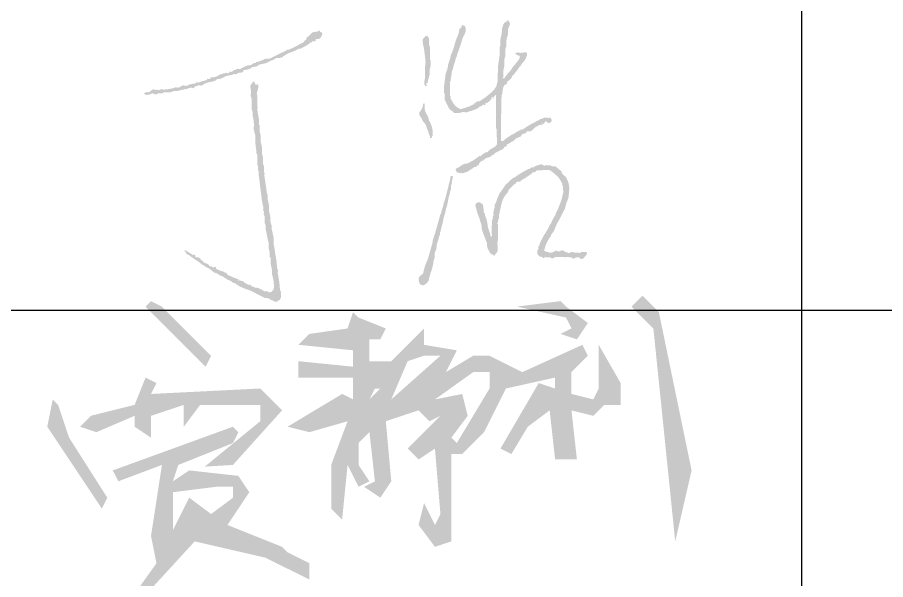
# Model space of a CAD drawing. Extents: x 4579863 to 4663963, y -547270 to -273670.
# Drawn here: x 4646739 to 4648647, y -478679 to -477443 of the extents above; entities that cross this region are included whole.
import ezdxf

# ---------------------------------------------------------------- set-up
doc = ezdxf.new("R2010")
doc.units = 0
doc.header["$LTSCALE"] = 1000
doc.header["$MEASUREMENT"] = 0
doc.layers.get('0').update_dxf_attribs({"linetype": 'CONTINUOUS'})

msp = doc.modelspace()

# ---------------------------------------------------------------- hatches: boundary and pattern name
h = msp.add_hatch(color=256)
h.dxf.hatch_style = 1
h.paths.add_polyline_path([(4647235.4, -477563.4), (4647235, -477561.7), (4647235.3, -477560.5), (4647236.5, -477559.1), (4647242.7, -477558.4), (4647245.9, -477557.6), (4647251.7, -477555.2), (4647254.2, -477553), (4647256, -477552.3), (4647259.3, -477552), (4647262.8, -477551.6), (4647264.6, -477551), (4647267.5, -477549.3), (4647268.8, -477548.7), (4647269.4, -477548.2), (4647270.2, -477547.1), (4647281.1, -477545), (4647286.5, -477543.2), (4647296.4, -477538.4), (4647301, -477536.7), (4647303.2, -477535.6), (4647307.3, -477532.9), (4647310.7, -477532.7), (4647312.5, -477532.6), (4647316, -477532.4), (4647318.5, -477531.5), (4647319.8, -477531.1), (4647322.5, -477530.7), (4647322.3, -477529.4), (4647323.3, -477528.2), (4647324.7, -477528), (4647329.6, -477524.7), (4647332.3, -477523.3), (4647337.8, -477520.9), (4647340.8, -477519.7), (4647342.3, -477519.2), (4647345.4, -477518.2), (4647350.2, -477515.8), (4647352.6, -477514.6), (4647357.4, -477512.2), (4647361, -477512.1), (4647363, -477511.4), (4647366.1, -477509.5), (4647373, -477506), (4647376.3, -477503.9), (4647382.4, -477499.2), (4647383.7, -477499.2), (4647384.4, -477499.2), (4647385.7, -477499.2), (4647385.5, -477497.8), (4647385.8, -477496.9), (4647386.8, -477495.9), (4647389.9, -477496), (4647391.5, -477495.8), (4647394.4, -477494.8), (4647394, -477492.8), (4647395.7, -477490.9), (4647397.7, -477491), (4647400.7, -477490.8), (4647402.4, -477490.2), (4647404.7, -477488.3), (4647406.6, -477485.9), (4647407.4, -477484.5), (4647408.6, -477481.7), (4647409, -477479.8), (4647408.7, -477478.4), (4647407.5, -477476.8), (4647406.8, -477475.6), (4647405.6, -477475), (4647404.2, -477475.2), (4647404.2, -477474.3), (4647404.2, -477473.9), (4647404.2, -477473), (4647401.9, -477472.7), (4647400.5, -477473.2), (4647398.8, -477474.7), (4647394.1, -477475), (4647391.8, -477475.4), (4647387.3, -477476.3), (4647382.2, -477481.7), (4647379.5, -477484.2), (4647373.7, -477488.8), (4647373.9, -477491), (4647373, -477492.7), (4647371, -477493.7), (4647369.6, -477495.2), (4647369, -477496.2), (4647368.3, -477498.1), (4647361.1, -477501.4), (4647357.6, -477503.3), (4647350.8, -477507.3), (4647344.7, -477510.1), (4647341.7, -477511.5), (4647335.6, -477514.4), (4647333.3, -477514.1), (4647331.8, -477514.5), (4647330.1, -477516), (4647315.3, -477523.2), (4647307.9, -477526.8), (4647293.1, -477534), (4647290.9, -477534), (4647289.8, -477534.1), (4647287.7, -477534.6), (4647284.8, -477533.9), (4647282.9, -477534.4), (4647280.6, -477536.2), (4647275.1, -477538.2), (4647272.4, -477539.1), (4647267, -477541.1), (4647265, -477541.4), (4647264, -477541.9), (4647262.6, -477543.3), (4647259.9, -477543.4), (4647258.4, -477543.9), (4647256.1, -477545.4), (4647254.6, -477546.2), (4647253.9, -477546.8), (4647252.8, -477548.2), (4647248, -477548.6), (4647245.5, -477549), (4647240.8, -477550.3), (4647235.6, -477552.9), (4647233, -477554.2), (4647227.8, -477556.9), (4647223.8, -477556.3), (4647221.5, -477556.7), (4647218, -477558.5), (4647214.5, -477559.6), (4647212.7, -477560.7), (4647210.3, -477563.4), (4647207.8, -477562.6), (4647206.4, -477562.5), (4647203.8, -477562.9), (4647204.5, -477563), (4647204.8, -477564), (4647204.3, -477564.5), (4647203.1, -477566), (4647201, -477566.3), (4647199.4, -477565), (4647190.4, -477566.9), (4647185.9, -477568.5), (4647177.7, -477572.7), (4647173, -477574.3), (4647170.6, -477574.9), (4647165.7, -477575.4), (4647165.6, -477574.9), (4647165, -477574.6), (4647164.6, -477574.9), (4647163.5, -477575.3), (4647163.1, -477576.5), (4647163.5, -477577.6), (4647161.6, -477578.7), (4647160.1, -477578.8), (4647158.1, -477578.1), (4647157.2, -477577.8), (4647156.5, -477578), (4647155.9, -477578.7), (4647155.9, -477579.5), (4647155.9, -477580), (4647155.9, -477580.8), (4647147.9, -477582.8), (4647144, -477584), (4647136.3, -477586.8), (4647134.2, -477586.1), (4647132.7, -477586.3), (4647130.8, -477587.4), (4647129.1, -477588.9), (4647127.6, -477589.4), (4647125.4, -477589), (4647121.5, -477589.9), (4647119.5, -477590.4), (4647115.6, -477591.2), (4647115.3, -477590.8), (4647115, -477590.6), (4647114.5, -477590.6), (4647114.5, -477591.5), (4647114.5, -477592), (4647114.5, -477592.8), (4647111.1, -477593.7), (4647109.2, -477593.8), (4647105.8, -477593.4), (4647103.7, -477592.7), (4647102.2, -477592.8), (4647100.3, -477593.9), (4647098.4, -477594.8), (4647097.4, -477595.5), (4647096, -477597.2), (4647093.8, -477597.2), (4647092.7, -477597.3), (4647090.5, -477597.7), (4647087.1, -477597.2), (4647085.1, -477597.5), (4647081.8, -477598.8), (4647073.2, -477600.6), (4647068.8, -477601.3), (4647060, -477602.1), (4647056.7, -477601), (4647054.3, -477601.3), (4647051.3, -477603.2), (4647048.2, -477603), (4647046.7, -477602.7), (4647043.7, -477602.1), (4647042.1, -477602.8), (4647041.1, -477603), (4647039.3, -477602.6), (4647039.7, -477601.8), (4647039.5, -477601), (4647038.8, -477600.4), (4647034.3, -477603.3), (4647032.1, -477604.8), (4647027.9, -477608.1), (4647024.4, -477607.4), (4647022.4, -477607.7), (4647019.2, -477609.2), (4647018.2, -477609.4), (4647017.7, -477610.5), (4647018.1, -477611.3), (4647019, -477612.2), (4647019.4, -477612.6), (4647020.3, -477613.5), (4647024.4, -477613.6), (4647026.6, -477613.3), (4647030.6, -477612.4), (4647034.1, -477610.5), (4647036.8, -477610.4), (4647040.4, -477611.9), (4647042.9, -477612.8), (4647044.7, -477612.6), (4647047, -477611.3), (4647047, -477610.9), (4647047, -477610.7), (4647047, -477610.2), (4647051.8, -477610.2), (4647054.2, -477610.2), (4647058.9, -477610.2), (4647059.8, -477609.4), (4647060.2, -477608.9), (4647061.1, -477608.1), (4647066.6, -477608.1), (4647069.3, -477608.1), (4647074.7, -477608.1), (4647078.7, -477606.8), (4647080.6, -477606.1), (4647084.5, -477604.8), (4647090, -477604.9), (4647092.8, -477604.5), (4647098.2, -477603.2), (4647104.3, -477601.9), (4647107.3, -477601.3), (4647113.4, -477599.9), (4647117.5, -477598.4), (4647119.9, -477598), (4647124.3, -477598.3), (4647124.6, -477599.1), (4647125.8, -477599.4), (4647126.5, -477598.8), (4647127.3, -477597.5), (4647127.8, -477596.9), (4647128.6, -477595.5), (4647131.9, -477594.5), (4647133.5, -477593.9), (4647136.8, -477592.8), (4647139.7, -477592.7), (4647141.1, -477592.9), (4647143.9, -477593.4), (4647150.9, -477588.9), (4647154.9, -477587.2), (4647163, -477585.2), (4647168.1, -477584.2), (4647170.7, -477583.4), (4647175.5, -477581.4), (4647176.6, -477580.3), (4647177.1, -477579.8), (4647178.2, -477578.7), (4647183.3, -477578.5), (4647186, -477577.9), (4647190.7, -477575.9), (4647194.4, -477573.7), (4647196.4, -477572.8), (4647200.5, -477571.6), (4647204.9, -477570.7), (4647207.1, -477570.3), (4647211.4, -477569.4), (4647214.2, -477568.1), (4647216, -477567.9), (4647219, -477568.3), (4647220.9, -477568), (4647222, -477567.2), (4647222.9, -477565.6), (4647227.9, -477565), (4647230.4, -477564.6)])
h.paths.add_polyline_path([(4647268.6, -477660.6), (4647267.5, -477654.9), (4647266.6, -477648.4), (4647266.5, -477645.1), (4647267, -477638.6), (4647266.5, -477638.6), (4647265.9, -477638.6), (4647265.9, -477628.1), (4647265.9, -477622.9), (4647265.9, -477612.4), (4647265, -477612.1), (4647264.7, -477610.9), (4647265.3, -477610.2), (4647266.9, -477604.2), (4647267.6, -477601.2), (4647268.6, -477595), (4647268.6, -477592.8), (4647268.4, -477591.6), (4647267.5, -477589.6), (4647265.7, -477591.1), (4647263.6, -477591.3), (4647261.5, -477590.1), (4647260.9, -477589.9), (4647260.5, -477589), (4647261, -477588.5), (4647261, -477586.9), (4647260.3, -477585.8), (4647258.8, -477585.2), (4647257.3, -477584.7), (4647256.3, -477584.9), (4647255, -477585.7), (4647255.7, -477585.9), (4647256, -477586.8), (4647255.5, -477587.4), (4647254.1, -477589.2), (4647253.3, -477590.1), (4647251.7, -477591.7), (4647251.1, -477593.8), (4647251, -477595), (4647251.2, -477597.2), (4647252.1, -477604.5), (4647252.2, -477608.3), (4647251.7, -477615.7), (4647252.6, -477618.7), (4647253, -477620.3), (4647253.9, -477623.3), (4647253.9, -477632.5), (4647253.9, -477637), (4647253.9, -477646.2), (4647254.8, -477648.4), (4647255.2, -477649.5), (4647256.1, -477651.6), (4647255.7, -477657.8), (4647256.1, -477661), (4647257.7, -477666.9), (4647258.6, -477675.6), (4647258.7, -477680), (4647258.3, -477688.7), (4647259.3, -477693.9), (4647260, -477696.6), (4647261.5, -477701.7), (4647261.5, -477707.8), (4647261.5, -477710.9), (4647261.5, -477717), (4647261.7, -477718.7), (4647261.8, -477719.6), (4647262.1, -477721.3), (4647262.9, -477728.3), (4647263.4, -477731.8), (4647264.2, -477738.8), (4647263.8, -477741), (4647264.3, -477742.6), (4647265.9, -477744.2), (4647265.9, -477752.5), (4647265.9, -477756.6), (4647265.9, -477764.9), (4647266.7, -477768), (4647267.2, -477769.5), (4647268.1, -477772.5), (4647267.4, -477776), (4647267.6, -477778.1), (4647269.1, -477781.2), (4647269.1, -477783.9), (4647269.1, -477785.2), (4647269.1, -477787.8), (4647269.4, -477789.5), (4647269.5, -477790.4), (4647269.7, -477792.1), (4647270.6, -477799.1), (4647271, -477802.6), (4647271.9, -477809.6), (4647272.3, -477813.5), (4647272.5, -477815.4), (4647273, -477819.4), (4647273.8, -477825.5), (4647274.3, -477828.5), (4647275.1, -477834.6), (4647275.9, -477843.4), (4647276.6, -477847.8), (4647278.4, -477856.4), (4647279.3, -477860.7), (4647279.4, -477862.9), (4647278.9, -477867.3), (4647279.8, -477868.6), (4647280.3, -477869.2), (4647281.1, -477870.6), (4647280.3, -477874.4), (4647280.6, -477876.8), (4647282.2, -477880.4), (4647282.2, -477886), (4647282.2, -477888.8), (4647282.2, -477894.5), (4647283.1, -477896.7), (4647283.5, -477897.8), (4647284.4, -477900), (4647284.2, -477906.1), (4647284.6, -477909.3), (4647286, -477915.2), (4647287.7, -477924.4), (4647288.7, -477929), (4647290.9, -477938.1), (4647290.9, -477942.9), (4647290.9, -477945.3), (4647290.9, -477950.1), (4647292.7, -477956.4), (4647293.2, -477959.8), (4647293.7, -477966.4), (4647293.3, -477968.6), (4647293.8, -477970.2), (4647295.3, -477971.8), (4647295.3, -477976.2), (4647295.3, -477978.4), (4647295.3, -477982.7), (4647296.6, -477989.3), (4647297.2, -477992.5), (4647298.6, -477999.1), (4647298.4, -478005.2), (4647298.7, -478008.4), (4647300.2, -478014.3), (4647301.9, -478022.7), (4647302.4, -478027), (4647302.9, -478035.6), (4647302.1, -478040.1), (4647301, -478042.4), (4647298, -478045.9), (4647295.2, -478047.6), (4647292.8, -478047.7), (4647289.8, -478046.4), (4647288.4, -478046.4), (4647287.5, -478046), (4647286.6, -478044.8), (4647283.3, -478045.4), (4647281.4, -478045.2), (4647278.4, -478043.7), (4647277.4, -478042.5), (4647276.1, -478042.1), (4647274.6, -478042.6), (4647275.1, -478041.4), (4647275, -478040.3), (4647274, -478039.4), (4647273, -478040.5), (4647272.4, -478041), (4647271.3, -478042.1), (4647271.1, -478040.6), (4647271, -478039.8), (4647270.7, -478037.6), (4647269.4, -478038.3), (4647267.9, -478038.4), (4647265.9, -478037.7), (4647262.7, -478037.7), (4647261, -478037.2), (4647258.3, -478035.6), (4647255.1, -478034.9), (4647253.5, -478034), (4647251.2, -478031.7), (4647251, -478031.1), (4647250.1, -478030.8), (4647249.5, -478031.2), (4647246.5, -478031), (4647244.8, -478030.4), (4647242.5, -478028.5), (4647239, -478026.7), (4647237.3, -478025.6), (4647234.3, -478023), (4647232, -478023.1), (4647230.7, -478022.7), (4647228.8, -478021.4), (4647228, -478020.5), (4647227.5, -478020.1), (4647226.7, -478019.2), (4647226.7, -478020.3), (4647226.7, -478020.9), (4647226.7, -478021.9), (4647225.8, -478021.9), (4647225.4, -478021.9), (4647224.5, -478021.9), (4647224.1, -478020.8), (4647224.5, -478019.7), (4647225.6, -478019.2), (4647215.8, -478015.7), (4647211, -478013.8), (4647201.6, -478009.4), (4647199.9, -478007.8), (4647199.2, -478006.7), (4647198.4, -478004.5), (4647195.8, -478004.4), (4647194.4, -478003.9), (4647192.4, -478002.3), (4647185, -478000.1), (4647181.3, -477998.6), (4647174.4, -477995.3), (4647175.5, -477994.8), (4647175.9, -477993.6), (4647175.5, -477992.5), (4647173.9, -477991.8), (4647172.8, -477991.7), (4647171.1, -477992), (4647170.9, -477992.9), (4647169.8, -477993.5), (4647168.9, -477993.1), (4647167.4, -477992.3), (4647166.7, -477991.7), (4647165.7, -477990.4), (4647163.7, -477990.8), (4647162.3, -477990.5), (4647160.8, -477989.3), (4647159.1, -477986.7), (4647157.7, -477985.5), (4647154.8, -477984.4), (4647151.4, -477983.4), (4647149.7, -477982.4), (4647147.2, -477980), (4647145.4, -477978), (4647144.2, -477977.2), (4647141.7, -477976.2), (4647141.5, -477974.2), (4647140.8, -477972.9), (4647139, -477971.8), (4647137, -477971.4), (4647136, -477971), (4647134.1, -477970.2), (4647132.4, -477970.6), (4647131.3, -477970.4), (4647129.7, -477969.7), (4647130.1, -477967.9), (4647129.8, -477966.7), (4647128.6, -477965.3), (4647127.4, -477965), (4647126.7, -477964.9), (4647125.4, -477964.8), (4647124.3, -477965.6), (4647122.5, -477965), (4647122.1, -477963.7), (4647117.2, -477960.8), (4647114.8, -477959.3), (4647110.1, -477956), (4647109, -477955), (4647107.1, -477955.2), (4647106.3, -477956.6), (4647105.9, -477956.8), (4647105.7, -477957.2), (4647105.8, -477957.7), (4647107.1, -477957.5), (4647108, -477957.8), (4647109, -477958.8), (4647109.5, -477961.4), (4647110.5, -477962.9), (4647112.9, -477964.2), (4647117.4, -477966.7), (4647119.5, -477968.3), (4647123.2, -477971.8), (4647124.6, -477971.6), (4647125.8, -477972.2), (4647126.5, -477973.5), (4647134.1, -477978.4), (4647137.8, -477981), (4647145, -477986.5), (4647147.8, -477988), (4647149.1, -477988.9), (4647151.5, -477990.9), (4647159.9, -477995.3), (4647163.9, -477997.9), (4647171.1, -478004), (4647175, -478005.1), (4647176.9, -478005.9), (4647180.4, -478007.8), (4647182.8, -478009.9), (4647184.4, -478010.7), (4647187.5, -478011.6), (4647191.2, -478013.3), (4647193, -478014.4), (4647196.2, -478017), (4647198.6, -478018.1), (4647199.8, -478018.9), (4647201.6, -478020.9), (4647203.1, -478020.3), (4647204.4, -478020.7), (4647205.4, -478021.9), (4647209.1, -478023.4), (4647210.8, -478024.6), (4647213.6, -478027.4), (4647215.9, -478027.1), (4647217.3, -478027.5), (4647219, -478029), (4647226.4, -478034), (4647230.4, -478036.1), (4647238.7, -478039.4), (4647248.5, -478042.8), (4647253.4, -478044.9), (4647262.6, -478049.7), (4647270.9, -478053.8), (4647275, -478055.9), (4647283.3, -478060.1), (4647286.4, -478059.9), (4647288, -478060.2), (4647290.9, -478061.2), (4647293.6, -478062.5), (4647294.9, -478063.3), (4647297.5, -478065), (4647299.9, -478065.3), (4647301.2, -478066), (4647302.9, -478067.7), (4647306.6, -478068.4), (4647308.8, -478068.1), (4647312.2, -478066.6), (4647313, -478065), (4647314.2, -478064.3), (4647316, -478064.4), (4647315.7, -478063), (4647316.3, -478061.8), (4647317.6, -478061.2), (4647318.5, -478055.6), (4647318.6, -478052.6), (4647318.2, -478047), (4647317.3, -478044.8), (4647316.9, -478043.7), (4647316, -478041.5), (4647315, -478029.3), (4647314.2, -478023.2), (4647312.2, -478011.1), (4647311.3, -478006.3), (4647311.2, -478003.8), (4647311.6, -477999.1), (4647310.8, -477996.9), (4647310.3, -477995.8), (4647309.4, -477993.6), (4647309, -477984), (4647308.4, -477979.2), (4647306.7, -477969.7), (4647304.9, -477957.4), (4647303.9, -477951.3), (4647301.8, -477939.2), (4647301.8, -477934.4), (4647301.8, -477932), (4647301.8, -477927.2), (4647300.3, -477919.3), (4647299.5, -477915.4), (4647297.5, -477907.6), (4647297.8, -477902.8), (4647297.5, -477900.2), (4647295.8, -477895.6), (4647295, -477891.3), (4647294.9, -477889.1), (4647295.3, -477884.7), (4647294, -477878.2), (4647293.4, -477874.9), (4647292, -477868.4), (4647292, -477863.6), (4647292, -477861.2), (4647292, -477856.4), (4647290.7, -477850.7), (4647290.1, -477847.9), (4647288.8, -477842.2), (4647289, -477836.5), (4647288.7, -477833.6), (4647287.1, -477828.1), (4647285.5, -477816.3), (4647284.6, -477810.4), (4647282.8, -477798.7), (4647281.9, -477793.1), (4647281.8, -477790.2), (4647282.2, -477784.5), (4647281.8, -477784.5), (4647281.1, -477784.5), (4647281.1, -477779.7), (4647281.1, -477777.3), (4647281.1, -477772.5), (4647280.3, -477769.5), (4647279.8, -477768), (4647278.9, -477764.9), (4647278.9, -477759.2), (4647278.9, -477756.4), (4647278.9, -477750.7), (4647278.1, -477748.1), (4647277.6, -477746.8), (4647276.8, -477744.2), (4647276.8, -477739.4), (4647276.8, -477737), (4647276.8, -477732.2), (4647275.7, -477725.6), (4647275.1, -477722.4), (4647273.5, -477715.9), (4647273.5, -477710.2), (4647273.5, -477707.4), (4647273.5, -477701.7), (4647272.6, -477698.7), (4647272.2, -477697.2), (4647271.3, -477694.1), (4647271.3, -477688.4), (4647271.3, -477685.6), (4647271.3, -477680), (4647270.9, -477680), (4647270.2, -477680), (4647270.2, -477675.6), (4647270.2, -477673.4), (4647270.2, -477669.1), (4647269.1, -477663.4)])
h.paths.add_polyline_path([(4647679.2, -477872.7), (4647680.6, -477865.7), (4647681.5, -477862.2), (4647683.6, -477855.3), (4647684.4, -477850.9), (4647684.9, -477848.8), (4647685.7, -477844.4), (4647686.7, -477839.1), (4647687.4, -477836.5), (4647689, -477831.3), (4647689.6, -477827.3), (4647690.2, -477825.3), (4647691.7, -477821.5), (4647691.5, -477816.3), (4647691.9, -477813.5), (4647693.4, -477808.5), (4647694.4, -477801.9), (4647695, -477798.7), (4647696.1, -477792.1), (4647694.8, -477791.9), (4647694.1, -477791.7), (4647692.8, -477791.6), (4647691.9, -477792.5), (4647691.5, -477792.9), (4647690.6, -477793.8), (4647689.7, -477800.6), (4647689, -477804.1), (4647686.8, -477810.6), (4647686.4, -477814.2), (4647686, -477816), (4647684.7, -477819.4), (4647684.1, -477822.9), (4647683.7, -477824.7), (4647682.5, -477828.1), (4647681.6, -477833.4), (4647680.9, -477836), (4647679.2, -477841.1), (4647678.7, -477843.9), (4647678.3, -477845.2), (4647677, -477847.7), (4647675.9, -477851.5), (4647675.5, -477853.5), (4647674.8, -477857.5), (4647673.1, -477862.7), (4647672.2, -477865.3), (4647670.5, -477870.6), (4647670.2, -477873.3), (4647669.7, -477874.7), (4647668.3, -477877.1), (4647663.6, -477894.1), (4647661.2, -477902.6), (4647656.3, -477919.6), (4647654.6, -477924.8), (4647653.7, -477927.4), (4647652, -477932.6), (4647651.3, -477937.7), (4647650.8, -477940.3), (4647649.3, -477945.2), (4647645.8, -477957.4), (4647644.1, -477963.5), (4647640.5, -477975.7), (4647636.1, -477986), (4647634.2, -477991.4), (4647631.3, -478002.3), (4647630.8, -478005.4), (4647629.6, -478007.2), (4647626.9, -478008.9), (4647624.5, -478011.5), (4647623.3, -478012.8), (4647620.9, -478015.4), (4647620.7, -478019.3), (4647620.9, -478021.4), (4647622, -478025.2), (4647622.6, -478028.1), (4647623.8, -478029.8), (4647626.4, -478031.2), (4647628.2, -478031.3), (4647629.3, -478031.7), (4647630.7, -478032.8), (4647636, -478029.4), (4647638.5, -478027.2), (4647642.7, -478022.5), (4647643.6, -478016.5), (4647644.4, -478013.5), (4647646.5, -478007.8), (4647647.3, -478003.7), (4647648, -478001.7), (4647649.8, -477998), (4647650.9, -477992.7), (4647651.5, -477990.1), (4647653.1, -477984.9), (4647653.3, -477979.6), (4647653.9, -477976.8), (4647655.8, -477971.8), (4647655.7, -477966.2), (4647655.9, -477963.3), (4647656.9, -477957.7), (4647657.8, -477956.8), (4647658.2, -477956.4), (4647659.1, -477955.5), (4647659.7, -477950.3), (4647660.1, -477947.7), (4647660.7, -477942.4), (4647662.4, -477937.2), (4647663.3, -477934.6), (4647665, -477929.4), (4647665.2, -477926.1), (4647665.8, -477924.3), (4647667.8, -477921.7), (4647667.5, -477917.8), (4647667.8, -477915.6), (4647669.4, -477911.9), (4647670.9, -477904.9), (4647671.8, -477901.4), (4647673.8, -477894.5), (4647675.4, -477885.7), (4647676.5, -477881.3)])
h.paths.add_polyline_path([(4647795.2, -477930.5), (4647795.2, -477917.4), (4647795.2, -477910.8), (4647795.2, -477897.8), (4647794, -477897.2), (4647793.8, -477895.5), (4647794.7, -477894.5), (4647795.4, -477890.1), (4647795.9, -477887.9), (4647797.4, -477883.6), (4647797.3, -477879.2), (4647797.5, -477877), (4647798.5, -477872.7), (4647800, -477865.8), (4647800.8, -477862.3), (4647802.3, -477855.3), (4647804.2, -477848.1), (4647805.5, -477844.5), (4647808.8, -477837.9), (4647812.3, -477832.9), (4647814.2, -477830.5), (4647818.1, -477825.9), (4647817.7, -477824.6), (4647817.9, -477823.7), (4647818.6, -477822.6), (4647823.6, -477817.6), (4647826.1, -477815.1), (4647831.1, -477810.1), (4647832.5, -477809.5), (4647833.1, -477809.1), (4647834.4, -477808.5), (4647834.2, -477807.1), (4647835.2, -477805.9), (4647836.6, -477805.7), (4647837.6, -477804.8), (4647838.5, -477804.5), (4647839.9, -477804.7), (4647842.5, -477804.7), (4647844.2, -477804), (4647845.8, -477801.9), (4647850.2, -477798.9), (4647852.5, -477797.6), (4647857.3, -477795.4), (4647857.3, -477794.5), (4647857.3, -477794.1), (4647857.3, -477793.2), (4647858.8, -477793.7), (4647860.1, -477793.4), (4647861.1, -477792.1), (4647865.9, -477788.9), (4647868.2, -477787.2), (4647872.5, -477783.4), (4647874.5, -477783.9), (4647875.9, -477783.6), (4647877.4, -477782.3), (4647878.7, -477781), (4647879.4, -477780.4), (4647880.7, -477779.1), (4647884.4, -477779.6), (4647886.2, -477779.7), (4647890, -477779.6), (4647894.2, -477778.7), (4647896.5, -477778.4), (4647900.8, -477778.5), (4647905, -477778.7), (4647907.2, -477779), (4647911.2, -477780.2), (4647917.6, -477785.5), (4647920.7, -477788.3), (4647927, -477793.8), (4647931.4, -477799.8), (4647933.3, -477803), (4647936.8, -477809.6), (4647936.1, -477811.2), (4647936.5, -477812.8), (4647937.9, -477813.9), (4647937.9, -477818.3), (4647937.9, -477820.5), (4647937.9, -477824.8), (4647939, -477825.4), (4647939.3, -477827.1), (4647938.4, -477828.1), (4647935.8, -477840.1), (4647934.1, -477846), (4647929.7, -477857.5), (4647927, -477864.7), (4647925.3, -477868.2), (4647921.5, -477874.9), (4647922.1, -477876.4), (4647921.7, -477877.7), (4647920.4, -477878.7), (4647916.7, -477884.8), (4647915.1, -477888), (4647912.3, -477894.5), (4647911.7, -477896), (4647911.2, -477896.7), (4647910.1, -477897.8), (4647907.9, -477902.1), (4647906.8, -477904.3), (4647904.7, -477908.7), (4647896.9, -477921), (4647893.3, -477927.3), (4647886.7, -477940.3), (4647886.2, -477943.5), (4647885.5, -477945.3), (4647883.4, -477947.9), (4647884.2, -477950.6), (4647883.9, -477952.6), (4647882.3, -477955), (4647881.7, -477955.1), (4647881.4, -477956.1), (4647881.8, -477956.6), (4647881.3, -477960.1), (4647881.5, -477962.1), (4647882.9, -477965.3), (4647884.6, -477967), (4647885.5, -477967.9), (4647887.2, -477969.7), (4647889.7, -477969.3), (4647891.3, -477969.7), (4647893.2, -477971.3), (4647894.2, -477972.2), (4647895.9, -477971.9), (4647896.5, -477970.8), (4647901.7, -477970.8), (4647904.3, -477970.8), (4647909.6, -477970.8), (4647913, -477972.7), (4647915.7, -477972.8), (4647919.4, -477971.3), (4647920, -477970.9), (4647920.3, -477970.4), (4647920.4, -477969.7), (4647928.7, -477969.7), (4647932.9, -477969.7), (4647941.1, -477969.7), (4647941.8, -477970.8), (4647943.4, -477971.1), (4647944.4, -477970.2), (4647950.1, -477970.2), (4647953, -477970.5), (4647958.6, -477971.8), (4647958.8, -477973), (4647959.5, -477973.8), (4647960.7, -477974), (4647965.3, -477971.6), (4647968.1, -477970.9), (4647973.3, -477970.8), (4647974.6, -477972.1), (4647975.2, -477972.7), (4647976.5, -477974), (4647979.2, -477974.2), (4647980.6, -477974), (4647983.1, -477972.9), (4647985.9, -477969.4), (4647987.3, -477967.7), (4647990.2, -477964.2), (4647990.7, -477962.1), (4647990.4, -477960.6), (4647989.1, -477958.8), (4647984.7, -477958.8), (4647982.5, -477958.8), (4647978.2, -477958.8), (4647977.3, -477959.6), (4647976.9, -477960.1), (4647976, -477960.9), (4647970.8, -477960.7), (4647968.2, -477960.6), (4647962.9, -477960.4), (4647961.1, -477959.1), (4647959.6, -477958.8), (4647957.5, -477959.3), (4647955.9, -477959.4), (4647955.2, -477959.6), (4647953.7, -477959.9), (4647952.4, -477961.4), (4647950.3, -477961.6), (4647948.8, -477960.4), (4647945.1, -477959.6), (4647943.3, -477958.9), (4647940.1, -477957.1), (4647938.5, -477955.8), (4647937.6, -477955.2), (4647935.7, -477954.4), (4647935.7, -477955.3), (4647935.7, -477955.7), (4647935.7, -477956.6), (4647934.4, -477956.3), (4647933.7, -477956.2), (4647932.4, -477956), (4647931.8, -477956.7), (4647931.5, -477957), (4647930.8, -477957.7), (4647927.9, -477957.8), (4647926.3, -477957.4), (4647923.7, -477956), (4647923.1, -477955.4), (4647922.4, -477955.2), (4647921.5, -477955.5), (4647921.5, -477956.4), (4647921.5, -477956.8), (4647921.5, -477957.7), (4647918.8, -477957.7), (4647917.2, -477958.3), (4647915, -477959.9), (4647909.8, -477960.4), (4647906.9, -477960), (4647901.9, -477958.2), (4647899.6, -477957.8), (4647898.5, -477957.3), (4647896.5, -477956), (4647898.9, -477946.9), (4647900.6, -477942.3), (4647904.7, -477933.7), (4647907.2, -477929.6), (4647908.6, -477927.6), (4647911.7, -477923.9), (4647911.2, -477922.4), (4647911.6, -477921.1), (4647912.8, -477920.1), (4647917, -477914.2), (4647918.8, -477911), (4647921.5, -477904.3), (4647924.4, -477897.6), (4647926.1, -477894.3), (4647929.7, -477888), (4647931.9, -477883.6), (4647933, -477881.4), (4647935.2, -477877.1), (4647937.8, -477871.8), (4647939.2, -477869.2), (4647942.2, -477864), (4647944.6, -477854.2), (4647946.1, -477849.4), (4647949.9, -477840.1), (4647950.2, -477838.3), (4647950.3, -477837.5), (4647950.4, -477835.7), (4647951.1, -477829.2), (4647951.4, -477825.9), (4647952, -477819.4), (4647951.3, -477813.2), (4647950.8, -477810.1), (4647949.3, -477804.1), (4647947.4, -477800.2), (4647946.4, -477798.2), (4647944.4, -477794.3), (4647940.2, -477790.7), (4647938.2, -477788.8), (4647934.6, -477784.5), (4647935.1, -477782.7), (4647934.5, -477781.2), (4647933, -477780.2), (4647928.1, -477776.6), (4647925.8, -477774.6), (4647921.5, -477770.4), (4647917.4, -477771.1), (4647915, -477770.9), (4647910.5, -477769), (4647910.6, -477768.2), (4647905.9, -477768.2), (4647903.5, -477768.2), (4647898.7, -477768.2), (4647898, -477769.3), (4647896.4, -477769.6), (4647895.4, -477768.7), (4647892, -477766.7), (4647889.3, -477766.4), (4647885.6, -477767.6), (4647881.6, -477768.7), (4647879.6, -477769.3), (4647875.8, -477770.9), (4647874.4, -477771.8), (4647873.7, -477772.4), (4647872.5, -477773.6), (4647870.2, -477773), (4647868.5, -477773.3), (4647866.5, -477774.7), (4647865.3, -477775.3), (4647864.7, -477775.8), (4647863.8, -477776.9), (4647862.3, -477776.4), (4647861, -477776.7), (4647860, -477778), (4647857, -477779.1), (4647855.5, -477779.9), (4647852.9, -477781.8), (4647851, -477782.1), (4647850, -477782.6), (4647848.6, -477784), (4647842.3, -477787.6), (4647839.2, -477789.6), (4647833.3, -477793.8), (4647826.4, -477797.9), (4647823.1, -477800.5), (4647817.5, -477806.3), (4647812.6, -477810.3), (4647810.5, -477812.9), (4647807.2, -477818.3), (4647800.4, -477827.3), (4647797.5, -477832.4), (4647793, -477842.8), (4647791.6, -477848.1), (4647790.5, -477850.7), (4647787.6, -477855.3), (4647787.7, -477860.1), (4647787.4, -477862.7), (4647785.9, -477867.3), (4647785.1, -477871.6), (4647785, -477873.8), (4647785.4, -477878.2), (4647784.5, -477879.9), (4647784.1, -477880.8), (4647783.2, -477882.5), (4647784.1, -477884.6), (4647783.7, -477886.4), (4647782.1, -477888), (4647782.1, -477893.2), (4647782.1, -477895.8), (4647782.1, -477901), (4647781, -477901), (4647781, -477908.5), (4647781, -477912.2), (4647781, -477919.6), (4647781.9, -477919.9), (4647782.2, -477921.1), (4647781.6, -477921.7), (4647781.7, -477923.1), (4647781.6, -477923.8), (4647781, -477925), (4647780.2, -477925), (4647779.7, -477925), (4647778.9, -477925), (4647778.5, -477921.9), (4647778.2, -477920.3), (4647777.2, -477917.4), (4647775.5, -477912.2), (4647774.6, -477909.5), (4647772.9, -477904.3), (4647771.5, -477893.9), (4647770.3, -477888.7), (4647766.9, -477878.7), (4647766.5, -477875.6), (4647765.7, -477873.9), (4647763.6, -477871.6), (4647763.3, -477864.2), (4647762.9, -477860.4), (4647761.4, -477853.1), (4647760, -477853.4), (4647758.8, -477852.8), (4647758.2, -477851.5), (4647755.4, -477850.1), (4647753.7, -477849.7), (4647750.5, -477849.9), (4647750.5, -477850.3), (4647749.9, -477850.6), (4647749.5, -477850.4), (4647746.9, -477852.3), (4647745.8, -477854.3), (4647745.6, -477857.5), (4647747.4, -477864), (4647748.3, -477867.3), (4647750, -477873.8), (4647754.1, -477884.8), (4647755.9, -477890.4), (4647759.3, -477901.6), (4647759.2, -477906.2), (4647759.6, -477908.6), (4647760.9, -477913), (4647764.9, -477924), (4647767, -477929.4), (4647771.2, -477940.3), (4647771.1, -477945.1), (4647771.5, -477947.6), (4647772.9, -477952.2), (4647775.7, -477957.8), (4647777.5, -477960.5), (4647781.6, -477965.3), (4647782.1, -477964.2), (4647783.2, -477963.8), (4647784.3, -477964.2), (4647784.3, -477965.1), (4647784.3, -477965.5), (4647784.3, -477966.4), (4647786.1, -477966), (4647787.3, -477966.4), (4647788.7, -477967.5), (4647788.2, -477965.7), (4647788.8, -477964.2), (4647790.3, -477963.1), (4647791.1, -477961.6), (4647791.7, -477960.9), (4647793, -477959.9), (4647794.3, -477955.6), (4647794.7, -477953.4), (4647794.7, -477949), (4647793.9, -477941.6), (4647794, -477937.8)])
h.paths.add_polyline_path([(4647753.9, -477763.8), (4647755.4, -477762.7), (4647757.2, -477761), (4647758.1, -477760.1), (4647759.8, -477758.4), (4647761.4, -477758.7), (4647762.8, -477758.2), (4647763.6, -477756.7), (4647767.1, -477753.9), (4647769.2, -477752.7), (4647773.4, -477751.3), (4647776, -477750.4), (4647777.3, -477750), (4647780, -477749.1), (4647780, -477748.5), (4647780, -477747.5), (4647783.8, -477745.8), (4647785.7, -477744.5), (4647788.7, -477741.5), (4647793, -477739.3), (4647795.2, -477738.2), (4647799.6, -477736), (4647800.2, -477735.6), (4647800.5, -477735.2), (4647800.6, -477734.4), (4647802.1, -477734.9), (4647803.5, -477734.6), (4647804.5, -477733.3), (4647805.8, -477732.2), (4647806.6, -477731.7), (4647808.3, -477731.1), (4647808.1, -477729.8), (4647808.4, -477728.9), (4647809.4, -477727.9), (4647812, -477727.4), (4647813.5, -477726.4), (4647814.8, -477724.1), (4647814.8, -477723.4), (4647814.8, -477722.4), (4647818.5, -477721), (4647820.4, -477720), (4647823.5, -477717.5), (4647829.1, -477714.8), (4647831.8, -477712.8), (4647836, -477708.3), (4647837.7, -477708.6), (4647839, -477708.1), (4647839.9, -477706.6), (4647842.2, -477706), (4647843.4, -477705.6), (4647845.8, -477705), (4647846.4, -477702.3), (4647847.7, -477700.7), (4647850.2, -477699.6), (4647853, -477698.5), (4647854.4, -477698.1), (4647857.3, -477697.4), (4647857.1, -477696), (4647857.4, -477695.1), (4647858.4, -477694.1), (4647860, -477693.8), (4647861.6, -477693.6), (4647865.2, -477693.8), (4647867.3, -477693.3), (4647870.3, -477691.4), (4647875, -477686.4), (4647877.9, -477684.2), (4647884, -477681), (4647886.2, -477679.9), (4647887.5, -477679.6), (4647890, -477679.4), (4647890.9, -477680.3), (4647892.3, -477680.3), (4647893.2, -477679.4), (4647892.1, -477678.3), (4647891.6, -477677.8), (4647890.5, -477676.7), (4647892.7, -477676.6), (4647893.9, -477676.9), (4647895.9, -477677.8), (4647897.1, -477675.6), (4647897.6, -477674.5), (4647898.7, -477672.3), (4647900.2, -477671.8), (4647901.5, -477672.2), (4647902.5, -477673.4), (4647903.7, -477674), (4647904.4, -477674.5), (4647905.2, -477675.6), (4647907.5, -477675.7), (4647908.8, -477675.3), (4647910.6, -477674), (4647911.5, -477673.1), (4647912, -477672.7), (4647912.8, -477671.8), (4647913.4, -477669.6), (4647913.1, -477668.1), (4647911.7, -477666.3), (4647910.7, -477664.6), (4647909.4, -477663.8), (4647907.4, -477663.6), (4647907.1, -477664.5), (4647905.9, -477664.8), (4647905.2, -477664.2), (4647900, -477663.6), (4647897.1, -477663.9), (4647892.1, -477665.8), (4647888, -477667.1), (4647885.9, -477668.2), (4647882.3, -477670.7), (4647880.4, -477671), (4647879.4, -477671.5), (4647878, -477672.9), (4647873.6, -477675.1), (4647871.4, -477676.1), (4647867.1, -477678.3), (4647859.9, -477682.6), (4647856.4, -477684.9), (4647849.7, -477689.8), (4647847.4, -477689.4), (4647845.9, -477689.9), (4647844.2, -477691.4), (4647842.3, -477691.7), (4647841.3, -477692.2), (4647839.9, -477693.6), (4647837.9, -477693.9), (4647836.9, -477694.4), (4647835.5, -477695.7), (4647832.7, -477697.2), (4647831.4, -477698.1), (4647829, -477700.1), (4647826.3, -477700.4), (4647824.9, -477701.1), (4647823, -477702.8), (4647816.1, -477707.1), (4647812.8, -477709.5), (4647806.6, -477714.8), (4647805.1, -477715), (4647804.3, -477715.1), (4647802.8, -477715.3), (4647802.6, -477714.9), (4647802.2, -477714.7), (4647801.7, -477714.8), (4647801.7, -477691.3), (4647801.7, -477679.5), (4647801.7, -477656), (4647802.8, -477656), (4647802.8, -477641.6), (4647802.8, -477634.4), (4647802.8, -477620), (4647803.3, -477620), (4647803.6, -477619.4), (4647803.4, -477619), (4647802.8, -477615.9), (4647803.1, -477614.1), (4647804.5, -477611.3), (4647805.2, -477605), (4647805.8, -477601.8), (4647807.2, -477595.5), (4647809.4, -477592.3), (4647811.2, -477590.9), (4647814.8, -477589.6), (4647814.5, -477587.3), (4647814.9, -477585.8), (4647816.4, -477584.1), (4647820.6, -477580.9), (4647822.5, -477579), (4647825.7, -477574.9), (4647825.9, -477572.5), (4647827.7, -477570.9), (4647830.1, -477571), (4647829.5, -477569.5), (4647829.9, -477568.2), (4647831.1, -477567.2), (4647836.7, -477560.3), (4647839.3, -477556.7), (4647844.2, -477549.3), (4647845.1, -477549.3), (4647845.5, -477549.3), (4647846.4, -477549.3), (4647845.9, -477547.5), (4647846.5, -477546), (4647848, -477544.9), (4647853.5, -477538.2), (4647855.7, -477534.4), (4647858.9, -477526.4), (4647859.2, -477524.4), (4647859, -477523.3), (4647858.4, -477521.5), (4647857.7, -477520.8), (4647857.4, -477520.5), (4647856.7, -477519.8), (4647850.9, -477520.8), (4647847.9, -477521.1), (4647842, -477521.5), (4647841.4, -477520.2), (4647840.2, -477519.6), (4647838.8, -477519.8), (4647837.6, -477521.2), (4647836.1, -477521.6), (4647834.4, -477520.9), (4647833.6, -477522.5), (4647833.5, -477523.6), (4647833.7, -477524.7), (4647835, -477524.3), (4647835.5, -477524.8), (4647838.1, -477526.6), (4647839.9, -477527.2), (4647843.1, -477527.5), (4647842.9, -477531.5), (4647842.3, -477533.7), (4647840.4, -477537.3), (4647839.1, -477537.9), (4647838.5, -477539.1), (4647838.8, -477540.5), (4647837.4, -477540.4), (4647836.2, -477541.3), (4647836, -477542.7), (4647830.5, -477548.8), (4647827.9, -477552.1), (4647823.5, -477559.1), (4647817.2, -477566.1), (4647814.2, -477569.8), (4647808.8, -477577.6), (4647807.7, -477577.6), (4647807.2, -477577.6), (4647806.1, -477577.6), (4647805.6, -477575.8), (4647806.2, -477574.3), (4647807.7, -477573.2), (4647808, -477572.8), (4647807.7, -477572.2), (4647807.2, -477572.1), (4647807.2, -477566.5), (4647807.2, -477563.6), (4647807.2, -477558), (4647808.1, -477554.5), (4647808.5, -477552.7), (4647809.4, -477549.3), (4647809.4, -477543.6), (4647809.4, -477540.8), (4647809.4, -477535.1), (4647810.2, -477532), (4647810.7, -477530.5), (4647811.5, -477527.5), (4647811.5, -477521.4), (4647811.5, -477518.3), (4647811.5, -477512.2), (4647812.4, -477510), (4647812.8, -477509), (4647813.7, -477506.8), (4647813.7, -477501.6), (4647813.7, -477498.9), (4647813.7, -477493.7), (4647814.8, -477488.4), (4647815.5, -477485.8), (4647817, -477480.6), (4647817, -477476.3), (4647817, -477474.1), (4647817, -477469.7), (4647818.1, -477466.7), (4647818.6, -477465.2), (4647819.7, -477462.1), (4647821.1, -477459.4), (4647821.3, -477457.5), (4647820.8, -477454.5), (4647819.3, -477453.1), (4647818.7, -477452.1), (4647818.1, -477450.1), (4647816.6, -477449.9), (4647815.5, -477450.5), (4647814.8, -477451.8), (4647812.3, -477453.4), (4647810.9, -477454.2), (4647808.3, -477455.6), (4647808.5, -477457), (4647807.9, -477458.2), (4647806.6, -477458.9), (4647805.9, -477462.4), (4647805.3, -477464.2), (4647803.9, -477467.6), (4647803.5, -477475.9), (4647802.9, -477480.1), (4647801.2, -477488.3), (4647800.3, -477493.9), (4647800.2, -477496.8), (4647800.6, -477502.4), (4647799.8, -477505.9), (4647799.3, -477507.7), (4647798.5, -477511.1), (4647798.5, -477517.9), (4647798.5, -477521.3), (4647798.5, -477528), (4647798.2, -477529.5), (4647798.1, -477530.3), (4647797.9, -477531.8), (4647797.1, -477537.9), (4647796.6, -477541), (4647795.7, -477547.1), (4647795.5, -477548.6), (4647795.4, -477549.4), (4647795.2, -477550.9), (4647795.2, -477556.3), (4647795.2, -477559.1), (4647795.2, -477564.5), (4647794.1, -477564.5), (4647794.1, -477572.3), (4647794.1, -477576.3), (4647794.1, -477584.1), (4647793.1, -477588.5), (4647792.5, -477590.7), (4647791.4, -477595), (4647787, -477601.8), (4647784.3, -477604.9), (4647778.3, -477610.2), (4647769.3, -477617.6), (4647764.6, -477621.1), (4647754.9, -477627.7), (4647752.3, -477627.7), (4647751, -477627.7), (4647748.4, -477627.7), (4647748.4, -477628.5), (4647748.4, -477629), (4647748.4, -477629.9), (4647745, -477631.1), (4647743.3, -477632.4), (4647741.3, -477635.3), (4647738.9, -477635.1), (4647737.4, -477635.7), (4647735.8, -477637.5), (4647728.1, -477640.4), (4647724.2, -477641.7), (4647716.2, -477644), (4647714.4, -477644.7), (4647713.3, -477644.9), (4647711.3, -477644.6), (4647705.6, -477641.2), (4647702.9, -477639), (4647698.3, -477634.2), (4647695.2, -477629), (4647693.7, -477626.4), (4647690.6, -477621.1), (4647691.5, -477619.1), (4647691.1, -477617.3), (4647689.6, -477615.7), (4647689.6, -477603.1), (4647689.6, -477596.7), (4647689.6, -477584.1), (4647691.1, -477583), (4647691.6, -477581.6), (4647691.2, -477579.8), (4647692.1, -477574.5), (4647692.5, -477571.9), (4647693.4, -477566.7), (4647693.7, -477563.1), (4647694.2, -477561.3), (4647695.5, -477558), (4647697.4, -477550.5), (4647698.5, -477546.8), (4647701, -477539.5), (4647701.8, -477535.4), (4647702.4, -477533.4), (4647704.3, -477529.7), (4647705.5, -477524.3), (4647706.4, -477521.6), (4647708.6, -477516.6), (4647710.8, -477510), (4647711.9, -477506.8), (4647714.1, -477500.2), (4647716.3, -477492.1), (4647717.8, -477488.1), (4647721.7, -477480.6), (4647722.3, -477478.3), (4647722.9, -477477.1), (4647724.4, -477475.2), (4647723.9, -477471.3), (4647723.8, -477469.3), (4647723.9, -477465.4), (4647722.9, -477463.3), (4647722, -477462.2), (4647720, -477461), (4647717.9, -477460.5), (4647716.4, -477460.8), (4647714.6, -477462.1), (4647715.1, -477463.9), (4647714.5, -477465.4), (4647713, -477466.5), (4647711.9, -477467.6), (4647711.3, -477468.1), (4647710.2, -477469.2), (4647708.9, -477477.5), (4647707.6, -477481.6), (4647704.3, -477489.4), (4647702.5, -477494.6), (4647701.6, -477497.2), (4647699.9, -477502.4), (4647699.5, -477504.2), (4647699.2, -477505), (4647698.8, -477506.8), (4647697.1, -477512), (4647696.2, -477514.6), (4647694.5, -477519.8), (4647692.2, -477524.9), (4647691.3, -477527.5), (4647690.1, -477532.9), (4647688.4, -477538.1), (4647687.5, -477540.8), (4647685.7, -477546), (4647684.8, -477553.1), (4647683.9, -477556.7), (4647681.4, -477563.4), (4647680.1, -477567.7), (4647679.7, -477569.9), (4647679.2, -477574.3), (4647678.3, -477581.3), (4647677.9, -477584.8), (4647677, -477591.7), (4647676.8, -477593.5), (4647676.7, -477594.3), (4647676.5, -477596.1), (4647676.5, -477601.8), (4647676.5, -477604.6), (4647676.5, -477610.2), (4647676.9, -477610.2), (4647677.6, -477610.2), (4647677.6, -477615.5), (4647677.6, -477618.1), (4647677.6, -477623.3), (4647677.8, -477623.8), (4647677.9, -477624), (4647678.1, -477624.4), (4647681.2, -477630.5), (4647682.7, -477633.6), (4647685.7, -477639.7), (4647687.9, -477643.8), (4647689.6, -477645.7), (4647693.4, -477648.4), (4647695.8, -477650.5), (4647697, -477651.6), (4647699.4, -477653.8), (4647703.7, -477653.8), (4647705.9, -477653.8), (4647710.2, -477653.8), (4647714.8, -477652), (4647717.4, -477651.6), (4647722.2, -477651.6), (4647722.3, -477652.1), (4647722.9, -477652.4), (4647723.3, -477652.2), (4647726.2, -477652), (4647727.7, -477651.7), (4647730.4, -477650.5), (4647738.8, -477648), (4647743, -477646.5), (4647751.1, -477642.9), (4647752.8, -477641.2), (4647753.7, -477640.3), (4647755.4, -477638.6), (4647757.8, -477638.7), (4647759.3, -477638.1), (4647760.9, -477636.4), (4647761.4, -477635.4), (4647762.8, -477635.1), (4647763.6, -477635.8), (4647764.7, -477636.6), (4647766.1, -477636.4), (4647766.9, -477635.3), (4647767.1, -477633.3), (4647767.8, -477632), (4647769.6, -477630.9), (4647771.2, -477631.3), (4647772.6, -477630.7), (4647773.4, -477629.3), (4647775.9, -477628), (4647777, -477627.1), (4647778.9, -477625), (4647778.9, -477623.9), (4647778.9, -477623.3), (4647778.9, -477622.2), (4647780.1, -477622.6), (4647781.1, -477622.5), (4647782.1, -477621.7), (4647781.1, -477621.2), (4647780.6, -477620.1), (4647781, -477619), (4647782.3, -477619), (4647783, -477619), (4647784.3, -477619), (4647783.8, -477619.8), (4647784.4, -477621), (4647785.4, -477621.1), (4647785.4, -477619.4), (4647785.4, -477618.5), (4647785.4, -477616.8), (4647786.8, -477617), (4647788, -477616.5), (4647788.7, -477615.1), (4647789.6, -477614.2), (4647791, -477614.2), (4647791.9, -477615.1), (4647791.6, -477615.8), (4647790.8, -477615.7), (4647790.8, -477644.4), (4647790.8, -477658.8), (4647790.8, -477687.6), (4647791.3, -477687.6), (4647791.9, -477687.6), (4647791.9, -477695.4), (4647791.9, -477699.3), (4647791.9, -477707.2), (4647792.4, -477707.2), (4647793, -477707.2), (4647793, -477713.3), (4647793, -477716.3), (4647793, -477722.4), (4647789.4, -477726.7), (4647787.1, -477728.6), (4647782.1, -477731.1), (4647777.4, -477734.1), (4647775.2, -477735.9), (4647771.2, -477739.9), (4647769, -477739.5), (4647767.5, -477740), (4647765.8, -477741.5), (4647762, -477743.9), (4647760.2, -477745.3), (4647757.1, -477748.6), (4647755.2, -477747.9), (4647753.6, -477748.2), (4647752.2, -477749.7), (4647742.4, -477756.5), (4647737.2, -477759.6), (4647726.6, -477764.9), (4647723.9, -477764.4), (4647722.2, -477764.9), (4647720, -477766.5), (4647717.4, -477766.8), (4647716, -477767.5), (4647714.1, -477769.3), (4647709.7, -477772.3), (4647707.4, -477773.6), (4647702.6, -477775.8), (4647702.3, -477777.1), (4647702.2, -477777.7), (4647702.1, -477779.1), (4647703.4, -477781.5), (4647704.3, -477782.7), (4647706.4, -477784.5), (4647708.8, -477784.3), (4647710.3, -477785), (4647711.9, -477786.7), (4647713.1, -477785.2), (4647715.2, -477784.9), (4647716.8, -477786.1), (4647725.8, -477783.3), (4647730.2, -477781.2), (4647738, -477775.8), (4647739.9, -477775), (4647740.8, -477774.3), (4647741.8, -477772.5), (4647744.5, -477772.5), (4647745.9, -477772.3), (4647748.4, -477771.4), (4647748.2, -477770.1), (4647748.5, -477769.2), (4647749.5, -477768.2), (4647751.2, -477768.5), (4647752.4, -477768.2), (4647753.8, -477767.1), (4647753.4, -477765.3)])
h.paths.add_polyline_path([(4647646, -477674), (4647645.4, -477672.7), (4647644.9, -477672.1), (4647643.8, -477671.2), (4647642.6, -477665.4), (4647641.6, -477662.4), (4647638.9, -477657.1), (4647636.3, -477652.4), (4647635.3, -477649.8), (4647634, -477644.6), (4647634, -477639.5), (4647634, -477637), (4647634, -477632), (4647633, -477633), (4647632.1, -477633.3), (4647630.7, -477633.1), (4647630, -477638.8), (4647629.1, -477641.7), (4647626.4, -477646.7), (4647624.9, -477649.1), (4647624, -477650.2), (4647622, -477652.2), (4647621.9, -477656), (4647622.6, -477658.2), (4647624.7, -477661.4), (4647625.2, -477661.9), (4647625.8, -477662.5), (4647628, -477666.9), (4647629.1, -477669.1), (4647631.3, -477673.4), (4647634.6, -477676.8), (4647636, -477678.9), (4647637.8, -477683.2), (4647639.2, -477687.7), (4647640.1, -477689.9), (4647642.2, -477694.1), (4647642.6, -477697.9), (4647643.2, -477699.9), (4647644.9, -477703.4), (4647645.6, -477703.5), (4647645.9, -477704.5), (4647645.4, -477705), (4647645.6, -477706.3), (4647645.7, -477707), (4647646, -477708.3), (4647647.7, -477708.6), (4647649, -477708.3), (4647650.3, -477707.2), (4647649.6, -477706), (4647650.1, -477704.4), (4647651.4, -477703.9), (4647651.4, -477699.1), (4647651.4, -477696.7), (4647651.4, -477691.9), (4647649.9, -477684.6), (4647648.8, -477680.9)])
h.paths.add_polyline_path([(4647644.9, -477559.1), (4647645.8, -477555.1), (4647646.2, -477553.2), (4647647.1, -477549.3), (4647647.1, -477544.5), (4647647.1, -477542.1), (4647647.1, -477537.3), (4647646.6, -477537.3), (4647646, -477537.3), (4647646, -477526.4), (4647646, -477520.9), (4647646, -477510), (4647645.1, -477507.4), (4647644.7, -477506.1), (4647643.8, -477503.5), (4647643.8, -477497.8), (4647643.8, -477495), (4647643.8, -477489.4), (4647642.7, -477487.9), (4647642, -477487.2), (4647640.5, -477486.1), (4647640.5, -477485.2), (4647640.5, -477484.8), (4647640.5, -477483.9), (4647638.3, -477483.8), (4647637, -477484.2), (4647635.1, -477485.5), (4647632.9, -477487.9), (4647631.8, -477489.1), (4647629.7, -477491.5), (4647630, -477499.4), (4647630.6, -477503.4), (4647632.4, -477511.1), (4647633.2, -477518.1), (4647633.7, -477521.6), (4647634.6, -477528.6), (4647634.8, -477530.3), (4647634.9, -477531.2), (4647635.1, -477532.9), (4647635.1, -477535.5), (4647635.1, -477536.8), (4647635.1, -477539.5), (4647636.3, -477540.1), (4647636.5, -477541.8), (4647635.6, -477542.7), (4647634.7, -477554.9), (4647634.6, -477561), (4647635.1, -477573.2), (4647634.9, -477574.5), (4647634.8, -477575.2), (4647634.6, -477576.5), (4647633.9, -477580.4), (4647633.6, -477582.4), (4647632.9, -477586.3), (4647633, -477589.5), (4647633.7, -477591.3), (4647635.6, -477593.9), (4647636.1, -477594.3), (4647636.7, -477595), (4647637.3, -477594.1), (4647638.4, -477593.9), (4647638.3, -477591.7), (4647638.2, -477590.6), (4647637.7, -477587.9), (4647638.9, -477587.5), (4647639.5, -477587.9), (4647639.7, -477588.3), (4647640.1, -477588.5), (4647640.5, -477588.5), (4647641, -477583.1), (4647641.6, -477580.5), (4647643.3, -477575.4), (4647643.3, -477573.1), (4647643.7, -477571.9), (4647644.9, -477569.9), (4647644.9, -477565.6), (4647644.9, -477563.4)])
h = msp.add_hatch(color=0)
h.dxf.hatch_style = 1
h.paths.add_polyline_path([(4647056.6, -478079), (4647032.6, -478067), (4647020.6, -478079), (4647152.6, -478211), (4647164.6, -478187)])
h = msp.add_hatch(color=0)
h.dxf.hatch_style = 1
h.paths.add_polyline_path([(4647944.6, -478079), (4647932.6, -478067), (4647836.6, -478079), (4647944.6, -478103), (4647956.6, -478127), (4647932.6, -478139), (4647968.6, -478151), (4647992.6, -478115)])
h.paths.add_polyline_path([(4648124.6, -478067), (4648112.6, -478055), (4648088.6, -478079), (4648136.6, -478127), (4648184.6, -478595), (4648220.6, -478439), (4648148.6, -478091)])
h = msp.add_hatch(color=0)
h.dxf.hatch_style = 1
h.paths.add_polyline_path([(4647548.6, -478127), (4647488.6, -478103), (4647476.6, -478091), (4647464.6, -478127), (4647380.6, -478139), (4647356.6, -478163), (4647476.6, -478175), (4647476.6, -478211), (4647356.6, -478199), (4647356.6, -478235), (4647476.6, -478235), (4647476.6, -478283), (4647452.6, -478271), (4647332.6, -478343), (4647380.6, -478355), (4647464.6, -478331), (4647428.6, -478427), (4647428.6, -478523), (4647452.6, -478547), (4647464.6, -478427), (4647488.6, -478475), (4647512.6, -478463), (4647488.6, -478427), (4647488.6, -478379), (4647512.6, -478355), (4647524.6, -478463), (4647500.6, -478475), (4647536.6, -478499), (4647560.6, -478463), (4647548.6, -478331), (4647620.6, -478307), (4647644.6, -478331), (4647668.6, -478319), (4647596.6, -478391), (4647620.6, -478415), (4647656.6, -478391), (4647668.6, -478535), (4647656.6, -478559), (4647632.6, -478511), (4647620.6, -478559), (4647656.6, -478607), (4647692.6, -478595), (4647692.6, -478403), (4647716.6, -478403), (4647764.6, -478355), (4647812.6, -478259), (4647920.6, -478235), (4647920.6, -478259), (4647884.6, -478247), (4647800.6, -478391), (4647824.6, -478403), (4647860.6, -478343), (4647908.6, -478307), (4647920.6, -478415), (4647968.6, -478415), (4647956.6, -478307), (4648004.6, -478319), (4648028.6, -478295), (4648064.6, -478295), (4648064.6, -478247), (4648016.6, -478163), (4648016.6, -478259), (4648004.6, -478283), (4647956.6, -478271), (4647956.6, -478223), (4647992.6, -478187), (4647980.6, -478163), (4647848.6, -478223), (4647776.6, -478187), (4647740.6, -478187), (4647680.6, -478223), (4647704.6, -478175), (4647632.6, -478163), (4647632.6, -478127), (4647560.6, -478199), (4647512.6, -478199), (4647512.6, -478151), (4647536.6, -478151)])
h.paths.add_polyline_path([(4647524.6, -478259), (4647536.6, -478259), (4647512.6, -478283)], flags=16)
h.paths.add_polyline_path([(4647596.6, -478199), (4647632.6, -478187), (4647668.6, -478187), (4647560.6, -478283)], flags=16)
h.paths.add_polyline_path([(4647656.6, -478283), (4647740.6, -478223), (4647776.6, -478223), (4647776.6, -478259), (4647704.6, -478379), (4647692.6, -478367), (4647728.6, -478319), (4647716.6, -478271)], flags=16)
h = msp.add_hatch(color=0)
h.dxf.hatch_style = 1
h.paths.add_polyline_path([(4646852.6, -478367), (4646828.6, -478295), (4646816.6, -478283), (4646804.6, -478343), (4646924.6, -478523), (4646936.6, -478499)])
h.paths.add_polyline_path([(4646996.6, -478319), (4646996.6, -478343), (4647032.6, -478367), (4647032.6, -478319), (4647104.6, -478295), (4647104.6, -478343), (4647140.6, -478295), (4647272.6, -478295), (4647272.6, -478331), (4647150.8, -478430.7), (4647212.6, -478427), (4647320.6, -478307), (4647272.6, -478259), (4647032.6, -478271), (4647044.6, -478247), (4647020.6, -478235), (4646996.6, -478295), (4646900.6, -478319), (4646876.6, -478343), (4646912.6, -478355)])
h.paths.add_polyline_path([(4647212.6, -478379), (4647224.6, -478355), (4647212.6, -478343), (4646948.6, -478439), (4646960.6, -478463), (4647056.6, -478427), (4647032.6, -478583), (4647044.6, -478643), (4646984.6, -478727), (4646996.6, -478739), (4647128.6, -478595), (4647284.6, -478631), (4647380.6, -478679), (4647380.6, -478643), (4647332.6, -478619), (4647320.6, -478607), (4647200.6, -478559), (4647248.6, -478487), (4647224.6, -478451), (4647116.6, -478439), (4647080.6, -478463), (4647092.6, -478427)])
h.paths.add_polyline_path([(4647080.6, -478487), (4647176.6, -478475), (4647212.6, -478475), (4647212.6, -478499), (4647164.6, -478535), (4647116.6, -478499), (4647080.6, -478571)], flags=16)

# ---------------------------------------------------------------- linework, layer by layer
for p, q in [((4648462.8, -480036.7), (4648462.8, -476786.7)), ((4644962.8, -478086.7), (4650462.8, -478086.7))]:
    msp.add_line(p, q)

doc.saveas('drawing.dxf')
